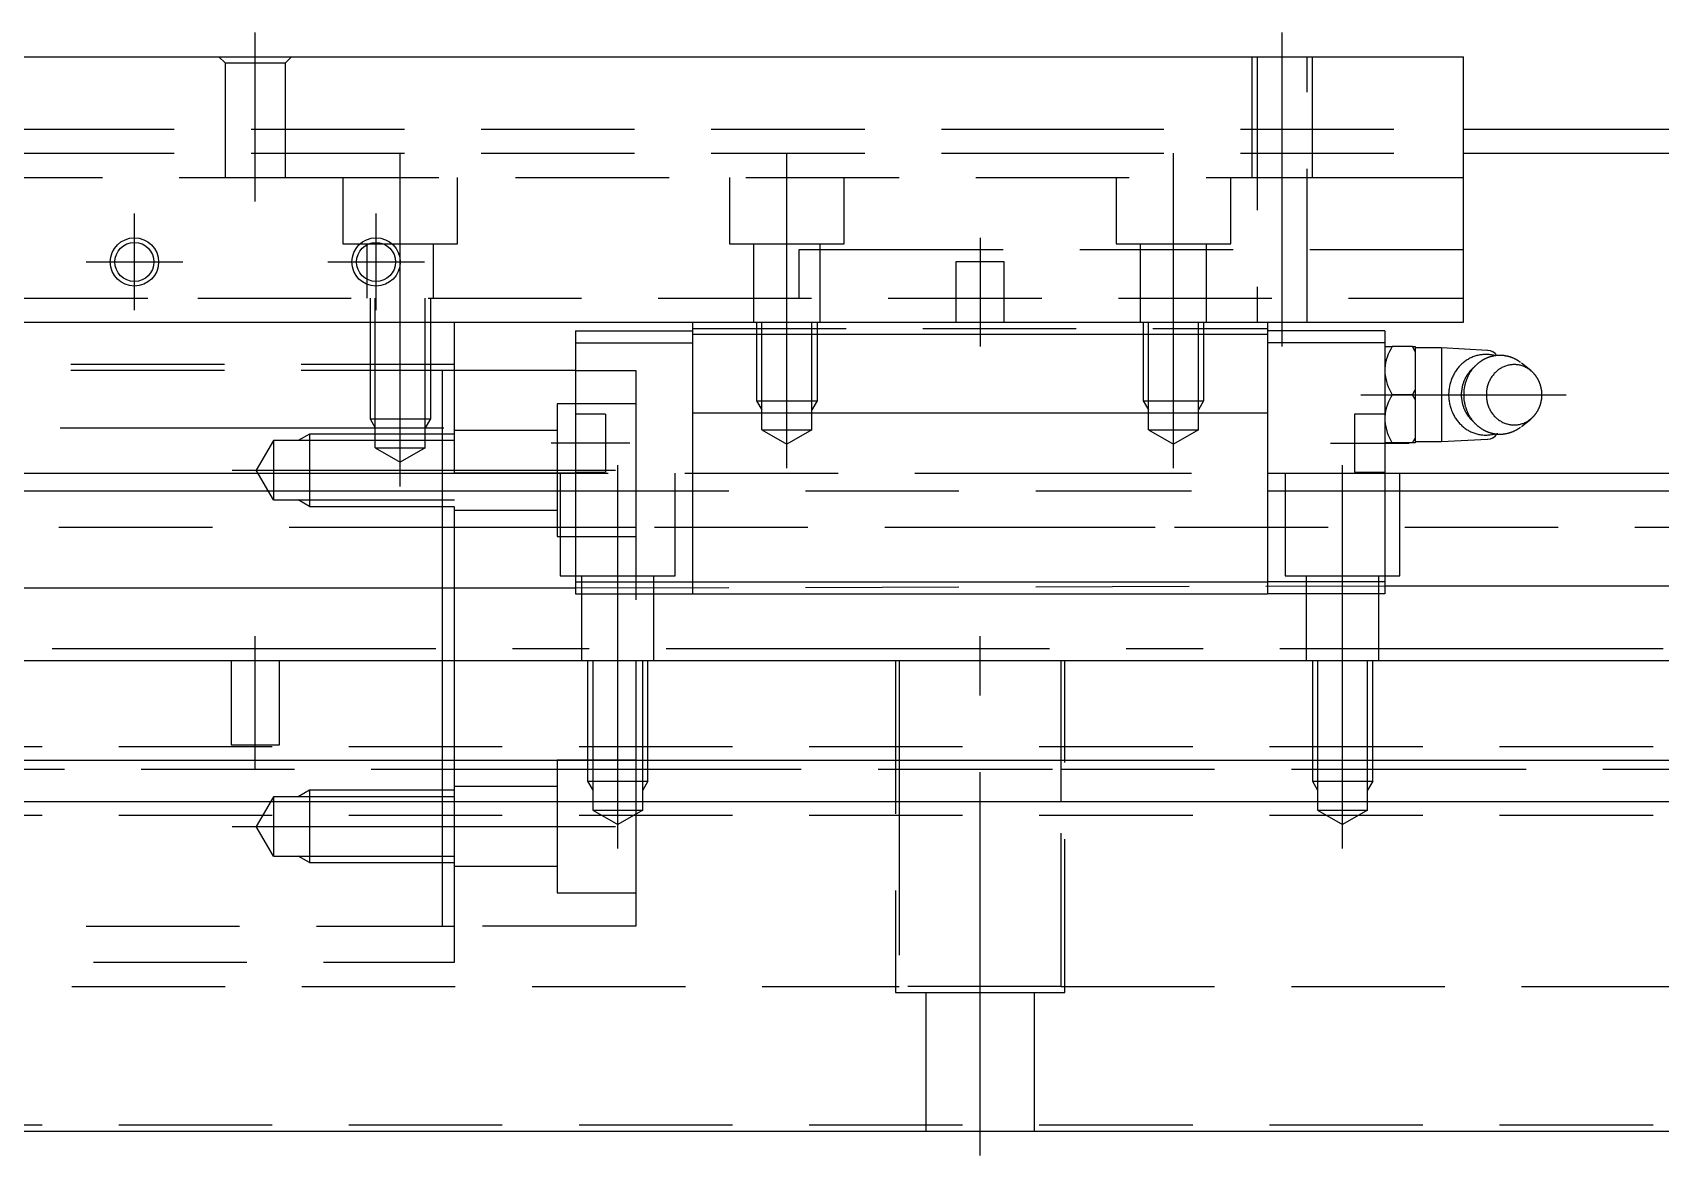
# Model space of a CAD drawing. Extents: x -94 to 687, y -24 to 362.
# Drawn here: x 211.6 to 346.3, y -2 to 91 of the extents above; entities that cross this region are included whole.
import ezdxf

# ---------------------------------------------------------------- set-up
doc = ezdxf.new("R2010")
doc.units = 0
doc.linetypes.add('CENTER', pattern=[50.8, 31.75, -6.35, 6.35, -6.35])
doc.linetypes.add('DASHED', pattern=[19.05, 12.7, -6.35])
doc.layers.get('0').update_dxf_attribs({"linetype": 'CONTINUOUS'})
doc.layers.add('CENTER', color=1, linetype='CENTER')

msp = doc.modelspace()

# ---------------------------------------------------------------- linework, layer by layer
at = {"color": 7, "linetype": 'CONTINUOUS'}
for p, q in [((130, 89), (330, 89)), ((330, 67), (330, 89)), ((330, 83), (474, 83)), ((330, 81), (466, 81)), ((130, 67), (330, 67)), ((246.5, 63), (246.5, 67)), ((256.5, 66.3), (266.2, 66.3)), ((256.5, 66.3), (256.5, 65.31)), ((266.2, 67), (266.2, 66.01)), ((313.8, 67), (313.8, 66.01)), ((323.5, 66.3), (313.8, 66.3)), ((323.5, 66.3), (323.5, 65.31)), ((256.5, 65.31), (256.5, 45.5)), ((256.5, 65.31), (266.2, 65.31)), ((266.2, 66.01), (313.8, 66.01)), ((266.2, 66.01), (266.2, 59.5)), ((313.8, 66.01), (313.8, 59.5)), ((323.5, 65.31), (313.8, 65.31)), ((323.5, 65.31), (323.5, 65)), ((323.5, 65), (323.5, 57.01)), ((323.5, 65), (324.11, 65)), ((325.79, 65), (324.11, 65)), ((326, 64.59), (325.79, 65)), ((325.79, 65), (326, 65)), ((326, 65), (326, 64.59)), ((328.2, 64.88), (326, 64.88)), ((328.2, 64.88), (328.2, 57.13)), ((332.01, 64.68), (328.2, 64.88)), ((326, 64.59), (326, 61.4)), ((331.02, 63.43), (330.7, 63.11)), ((335.57, 63.01), (334.82, 63.62)), ((247.2, 63), (246.5, 63)), ((246.5, 54.5), (246.5, 63)), ((256.5, 63), (247.2, 63)), ((325.79, 61), (324.11, 61)), ((325.79, 61), (326, 61.4)), ((326, 60.6), (325.79, 61)), ((326, 61.4), (326, 60.6)), ((266.2, 59.5), (313.8, 59.5)), ((266.2, 59.5), (266.2, 45.5)), ((313.8, 59.5), (313.8, 45.5)), ((326, 60.6), (326, 57.41)), ((330.7, 58.89), (331.02, 58.57)), ((334.82, 58.38), (335.57, 58.99)), ((323.5, 57.01), (323.5, 45.5)), ((324.11, 57.01), (323.5, 57.01)), ((325.79, 57.01), (324.11, 57.01)), ((325.79, 57.01), (326, 57.41)), ((326, 57.01), (325.79, 57.01)), ((326, 57.41), (326, 57.01)), ((326, 57.13), (328.2, 57.13)), ((328.2, 57.13), (332.01, 57.32)), ((203.5, 54.5), (256.5, 54.5)), ((323.5, 54.5), (460, 54.5)), ((203.5, 53.04), (256.5, 53.04)), ((323.5, 53.04), (460, 53.04)), ((203.5, 45), (256.5, 45)), ((256.5, 45.5), (266.2, 45.5)), ((256.5, 45.5), (256.5, 44.5)), ((256.5, 44.5), (266.2, 44.5)), ((266.2, 45.5), (313.8, 45.5)), ((266.2, 45.5), (266.2, 44.5)), ((266.2, 44.5), (313.8, 44.5)), ((323.5, 45.5), (313.8, 45.5)), ((313.8, 45.5), (313.8, 44.5)), ((323.5, 44.5), (313.8, 44.5)), ((323.5, 45.5), (323.5, 44.5)), ((323.5, 45.18), (460, 45.18)), ((0, 39), (460, 39)), ((460, 30.7), (0, 30.7)), ((460, 27.3), (0, 27.3)), ((0, 0), (460, 0))]:
    msp.add_line(p, q, dxfattribs=at)
at = {"color": 3, "linetype": 'DASHED'}
for p, q in [((227.5, 88.5), (227, 89)), ((232.5, 88.5), (233, 89)), ((312.5, 89), (312.5, 79)), ((312.5, 89), (312.5, 79)), ((312.93, 89), (312.93, 67)), ((317.07, 67), (317.07, 89)), ((317.5, 79), (317.5, 89)), ((317.5, 79), (317.5, 89)), ((227.5, 88.5), (227.5, 79)), ((227.5, 88.5), (232.5, 88.5)), ((232.5, 79), (232.5, 88.5)), ((172.5, 83), (287.5, 83)), ((172.5, 83), (287.5, 83)), ((287.5, 83), (292.5, 83)), ((287.5, 83), (292.5, 83)), ((292.5, 83), (330, 83)), ((292.5, 83), (330, 83)), ((172.5, 81), (287.5, 81)), ((172.5, 81), (287.5, 81)), ((287.5, 81), (292.5, 81)), ((287.5, 81), (292.5, 81)), ((292.5, 81), (330, 81)), ((292.5, 81), (305, 81)), ((147.5, 79), (227.5, 79)), ((227.5, 79), (232.5, 79)), ((227.5, 79), (232.5, 79)), ((232.5, 79), (312.5, 79)), ((237.25, 79), (237.25, 73.5)), ((246.75, 73.5), (246.75, 79)), ((269.25, 79), (269.25, 73.5)), ((278.75, 73.5), (278.75, 79)), ((301.25, 79), (301.25, 73.5)), ((310.75, 73.5), (310.75, 79)), ((312.5, 79), (317.5, 79)), ((317.5, 79), (330, 79)), ((237.25, 73.5), (246.75, 73.5)), ((239.25, 73.5), (239.25, 69)), ((244.75, 69), (244.75, 73.5)), ((269.25, 73.5), (278.75, 73.5)), ((271.25, 73.5), (271.25, 67)), ((285, 73), (275, 73)), ((275, 73), (275, 69)), ((276.75, 67), (276.75, 73.5)), ((330, 73), (285, 73)), ((301.25, 73.5), (310.75, 73.5)), ((303.25, 73.5), (303.25, 67)), ((308.75, 67), (308.75, 73.5)), ((288, 72), (288, 67)), ((290, 72), (288, 72)), ((292, 72), (290, 72)), ((292, 67), (292, 72)), ((130, 69), (330, 69)), ((216.9, 69), (219, 69)), ((216.9, 69), (219, 69)), ((216.9, 69), (221.1, 69)), ((216.9, 69), (221.1, 69)), ((239.5, 69), (239.5, 59)), ((239.93, 56.6), (239.93, 69)), ((244.07, 56.6), (244.07, 69)), ((244.5, 69), (244.5, 59)), ((266.2, 66.5), (313.8, 66.5)), ((271.5, 67), (271.5, 60.5)), ((271.93, 58.1), (271.93, 67)), ((276.07, 58.1), (276.07, 67)), ((276.5, 67), (276.5, 60.5)), ((303.5, 67), (303.5, 60.5)), ((303.93, 58.1), (303.93, 67)), ((308.07, 58.1), (308.07, 67)), ((308.5, 67), (308.5, 60.5)), ((246.5, 63.5), (178.5, 63.5)), ((246.5, 63), (196.96, 63)), ((245.5, 54.5), (245.5, 63)), ((256.5, 63), (261.5, 63)), ((261.5, 63), (261.5, 59.5)), ((261.5, 60.25), (255, 60.25)), ((255, 60.25), (255, 49.25)), ((259, 59.4), (256.5, 59.4)), ((259, 59.4), (259, 54.6)), ((261.5, 59.5), (261.5, 56.73)), ((271.5, 60.5), (271.93, 59.75)), ((271.5, 60.5), (276.5, 60.5)), ((276.5, 60.5), (276.07, 59.75)), ((303.5, 60.5), (303.93, 59.75)), ((303.5, 60.5), (308.5, 60.5)), ((308.5, 60.5), (308.07, 59.75)), ((323.5, 59.4), (321, 59.4)), ((321, 59.4), (321, 54.6)), ((239.5, 59), (244.5, 59)), ((239.5, 59), (239.93, 58.25)), ((244.5, 59), (244.07, 58.25)), ((255, 58.05), (246.5, 58.05)), ((271.93, 58.1), (276.07, 58.1)), ((271.93, 58.1), (274, 56.91)), ((276.07, 58.1), (274, 56.91)), ((303.93, 58.1), (306, 56.91)), ((303.93, 58.1), (308.07, 58.1)), ((308.07, 58.1), (306, 56.91)), ((231.5, 57.21), (230.08, 54.75)), ((231.5, 57.21), (231.5, 52.29)), ((234.5, 57.21), (231.5, 57.21)), ((234.5, 57.75), (233.56, 57.21)), ((234.5, 57.75), (234.5, 51.75)), ((246.5, 57.75), (234.5, 57.75)), ((246.5, 57.21), (234.5, 57.21)), ((239.93, 56.6), (244.07, 56.6)), ((239.93, 56.6), (242, 55.41)), ((244.07, 56.6), (242, 55.41)), ((261.5, 56.73), (261.5, 39)), ((231.5, 52.29), (230.08, 54.75)), ((245.5, 51.75), (245.5, 54.5)), ((245.5, 51.75), (245.5, 54.5)), ((246.5, 54.5), (294.8, 54.5)), ((246.5, 39), (246.5, 54.5)), ((256.5, 54.5), (246.5, 54.5)), ((246.5, 39), (246.5, 54.5)), ((255.25, 54.5), (255.25, 46)), ((256.5, 54.6), (259, 54.6)), ((264.75, 46), (264.75, 54.5)), ((294.8, 54.5), (323.5, 54.5)), ((315.25, 54.5), (315.25, 46)), ((321, 54.6), (323.5, 54.6)), ((324.75, 46), (324.75, 54.5)), ((256.5, 53.04), (294.8, 53.04)), ((256.5, 53.04), (256.5, 53.04)), ((294.8, 53.04), (323.5, 53.04)), ((231.5, 52.29), (234.5, 52.29)), ((234.5, 51.75), (233.56, 52.29)), ((234.5, 52.29), (246.5, 52.29)), ((234.5, 51.75), (246.5, 51.75)), ((234.5, 51.75), (246.5, 51.75)), ((245.5, 39), (245.5, 51.75)), ((245.5, 39), (245.5, 51.75)), ((246.5, 51.45), (255, 51.45)), ((246.5, 51.45), (255, 51.45)), ((245.5, 50), (201.5, 50)), ((246.5, 50), (245.5, 50)), ((247.2, 50), (246.5, 50)), ((256.5, 50), (247.2, 50)), ((261.5, 50), (256.5, 50)), ((294.8, 50), (261.5, 50)), ((304.5, 50), (294.8, 50)), ((395, 50), (304.5, 50)), ((255, 49.25), (261.5, 49.25)), ((255.25, 46), (260, 46)), ((257, 46), (257, 39)), ((260, 46), (263, 46)), ((260, 46), (264.75, 46)), ((263, 39), (263, 46)), ((315.25, 46), (320, 46)), ((317, 46), (317, 39)), ((320, 46), (324.75, 46)), ((323, 39), (323, 46)), ((256.5, 45), (323.5, 45.18)), ((228, 39), (228, 32)), ((232, 32), (232, 39)), ((245.5, 30.7), (245.5, 39)), ((246.5, 30.7), (246.5, 39)), ((257.5, 39), (257.5, 32.7)), ((257.93, 39), (257.93, 29)), ((261.5, 39), (261.5, 30.7)), ((262.07, 29), (262.07, 39)), ((262.5, 29.3), (262.5, 39)), ((283, 39), (283, 11.5)), ((283.29, 39), (283.29, 30.7)), ((296.71, 30.7), (296.71, 39)), ((297, 11.5), (297, 39)), ((317.5, 39), (317.5, 32.7)), ((317.93, 39), (317.93, 29)), ((322.07, 29), (322.07, 39)), ((322.5, 29.3), (322.5, 39)), ((257.5, 32.7), (257.5, 29)), ((317.5, 32.7), (317.5, 29)), ((460, 31.85), (0, 31.85)), ((228, 32), (232, 32)), ((201.5, 30), (245.5, 30)), ((245.5, 28.25), (245.5, 30.7)), ((245.5, 30), (246.5, 30)), ((246.5, 27.3), (246.5, 30.7)), ((246.5, 30), (256.5, 30)), ((261.5, 30.75), (255, 30.75)), ((261.5, 30.75), (255, 30.75)), ((255, 30.75), (255, 19.75)), ((256.5, 30), (257.5, 30)), ((257.5, 30), (261.5, 30)), ((261.5, 30.7), (261.5, 29)), ((261.5, 30), (262.5, 30)), ((262.5, 30), (283.29, 30)), ((283.29, 30.7), (283.29, 27.3)), ((283.29, 30), (296.71, 30)), ((296.71, 27.3), (296.71, 30.7)), ((296.71, 30), (317.5, 30)), ((317.5, 30), (322.5, 30)), ((322.5, 30), (377.5, 30)), ((255, 28.55), (246.5, 28.55)), ((257.5, 29), (262.5, 29)), ((257.5, 29), (257.93, 28.25)), ((257.93, 29), (257.93, 26.6)), ((261.5, 29), (261.5, 27.3)), ((262.07, 26.6), (262.07, 29)), ((262.5, 29), (262.07, 28.25)), ((262.5, 29), (262.5, 29.3)), ((317.5, 29), (317.93, 28.25)), ((317.5, 29), (322.5, 29)), ((317.93, 29), (317.93, 26.6)), ((322.5, 29), (322.07, 28.25)), ((322.07, 26.6), (322.07, 29)), ((322.5, 29), (322.5, 29.3)), ((231.5, 27.71), (230.08, 25.25)), ((231.5, 27.71), (231.5, 22.79)), ((234.5, 27.71), (231.5, 27.71)), ((234.5, 28.25), (233.56, 27.71)), ((234.5, 28.25), (234.5, 22.25)), ((246.5, 28.25), (234.5, 28.25)), ((246.5, 27.71), (234.5, 27.71)), ((245.5, 27.3), (245.5, 28.25)), ((245.5, 22.25), (245.5, 27.3)), ((246.5, 19), (246.5, 27.3)), ((261.5, 27.3), (261.5, 23.27)), ((283.29, 27.3), (283.29, 12)), ((296.71, 12), (296.71, 27.3)), ((460, 26.15), (0, 26.15)), ((257.93, 26.6), (260, 25.41)), ((257.93, 26.6), (262.07, 26.6)), ((262.07, 26.6), (260, 25.41)), ((317.93, 26.6), (320, 25.41)), ((317.93, 26.6), (322.07, 26.6)), ((322.07, 26.6), (320, 25.41)), ((231.5, 22.79), (230.08, 25.25)), ((261.5, 23.27), (261.5, 17)), ((231.5, 22.79), (234.5, 22.79)), ((234.5, 22.25), (233.56, 22.79)), ((234.5, 22.79), (246.5, 22.79)), ((234.5, 22.25), (246.5, 22.25)), ((234.5, 22.25), (246.5, 22.25)), ((245.5, 17), (245.5, 22.25)), ((246.5, 21.95), (255, 21.95)), ((246.5, 14), (246.5, 19)), ((255, 19.75), (261.5, 19.75)), ((196.96, 17), (246.5, 17)), ((261.5, 17), (246.5, 17)), ((178.5, 14), (246.5, 14)), ((176.71, 12), (283.29, 12)), ((283, 11.5), (290, 11.5)), ((296.71, 12), (283.29, 12)), ((285.5, 11.5), (285.5, 0)), ((290, 11.5), (297, 11.5)), ((294.5, 0), (294.5, 11.5)), ((296.71, 12), (403.29, 12)), ((460, 0.5), (3.5, 0.5))]:
    msp.add_line(p, q, dxfattribs=at)
at = {"color": 7, "linetype": 'CONTINUOUS'}
for points in [[(332.57, 64.25, 0), (332.49, 64.27, 0), (332.4, 64.29, 0), (332.32, 64.3, 0), (332.23, 64.31, 0), (332.14, 64.33, 0), (332.06, 64.33, 0), (331.97, 64.34, 0), (331.88, 64.34, 0), (331.8, 64.34, 0), (331.71, 64.34, 0), (331.62, 64.33, 0), (331.54, 64.32, 0), (331.45, 64.31, 0), (331.37, 64.3, 0), (331.28, 64.28, 0), (331.2, 64.26, 0), (331.11, 64.24, 0), (331.03, 64.22, 0), (330.94, 64.19, 0), (330.86, 64.16, 0), (330.78, 64.13, 0), (330.7, 64.1, 0), (330.62, 64.06, 0), (330.54, 64.02, 0), (330.46, 63.98, 0), (330.39, 63.93, 0), (330.31, 63.89, 0), (330.24, 63.84, 0), (330.16, 63.79, 0), (330.09, 63.74, 0), (330.02, 63.68, 0), (329.95, 63.62, 0), (329.88, 63.56, 0), (329.82, 63.5, 0), (329.75, 63.44, 0), (329.69, 63.37, 0), (329.63, 63.31, 0), (329.57, 63.24, 0), (329.51, 63.17, 0), (329.46, 63.09, 0), (329.4, 63.02, 0), (329.35, 62.94, 0), (329.3, 62.87, 0), (329.26, 62.79, 0), (329.21, 62.71, 0), (329.17, 62.63, 0), (329.13, 62.54, 0), (329.09, 62.46, 0), (329.05, 62.37, 0), (329.02, 62.29, 0), (328.99, 62.2, 0), (328.95, 62.11, 0), (328.93, 62.02, 0), (328.9, 61.93, 0), (328.88, 61.84, 0), (328.86, 61.75, 0), (328.84, 61.66, 0), (328.82, 61.56, 0), (328.81, 61.47, 0), (328.8, 61.38, 0), (328.79, 61.28, 0), (328.79, 61.19, 0), (328.78, 61.09, 0), (328.78, 61, 0), (328.78, 60.91, 0), (328.79, 60.81, 0), (328.79, 60.72, 0), (328.8, 60.62, 0), (328.81, 60.53, 0), (328.82, 60.44, 0), (328.84, 60.34, 0), (328.86, 60.25, 0), (328.88, 60.16, 0), (328.9, 60.07, 0), (328.93, 59.98, 0), (328.95, 59.89, 0), (328.99, 59.8, 0), (329.02, 59.71, 0), (329.05, 59.63, 0), (329.09, 59.54, 0), (329.13, 59.46, 0), (329.17, 59.37, 0), (329.21, 59.29, 0), (329.26, 59.21, 0), (329.3, 59.13, 0), (329.35, 59.06, 0), (329.4, 58.98, 0), (329.46, 58.91, 0), (329.51, 58.83, 0), (329.57, 58.76, 0), (329.63, 58.69, 0), (329.69, 58.63, 0), (329.75, 58.56, 0), (329.82, 58.5, 0), (329.88, 58.44, 0), (329.95, 58.38, 0), (330.02, 58.32, 0), (330.09, 58.26, 0), (330.16, 58.21, 0), (330.24, 58.16, 0), (330.31, 58.11, 0), (330.39, 58.07, 0), (330.46, 58.02, 0), (330.54, 57.98, 0), (330.62, 57.94, 0), (330.7, 57.9, 0), (330.78, 57.87, 0), (330.86, 57.84, 0), (330.94, 57.81, 0), (331.03, 57.78, 0), (331.11, 57.76, 0), (331.2, 57.74, 0), (331.28, 57.72, 0), (331.37, 57.7, 0), (331.45, 57.69, 0), (331.54, 57.68, 0), (331.62, 57.67, 0), (331.71, 57.66, 0), (331.8, 57.66, 0), (331.88, 57.66, 0), (331.97, 57.66, 0), (332.06, 57.67, 0), (332.14, 57.67, 0), (332.23, 57.69, 0), (332.32, 57.7, 0), (332.4, 57.71, 0), (332.49, 57.73, 0), (332.57, 57.75, 0)], [(331.12, 63.51, 0), (331.08, 63.49, 0), (331.05, 63.46, 0), (331.02, 63.43, 0), (330.99, 63.4, 0), (330.96, 63.37, 0), (330.93, 63.33, 0), (330.9, 63.3, 0), (330.87, 63.27, 0), (330.85, 63.24, 0), (330.82, 63.21, 0), (330.79, 63.17, 0), (330.76, 63.14, 0), (330.74, 63.11, 0), (330.71, 63.07, 0), (330.68, 63.04, 0), (330.66, 63, 0), (330.63, 62.96, 0), (330.61, 62.93, 0), (330.58, 62.89, 0), (330.56, 62.86, 0), (330.54, 62.82, 0), (330.51, 62.78, 0), (330.49, 62.74, 0), (330.47, 62.71, 0), (330.45, 62.67, 0), (330.43, 62.63, 0), (330.41, 62.59, 0), (330.39, 62.55, 0), (330.37, 62.51, 0), (330.35, 62.47, 0), (330.33, 62.43, 0), (330.31, 62.39, 0), (330.3, 62.35, 0), (330.28, 62.31, 0), (330.26, 62.27, 0), (330.25, 62.23, 0), (330.23, 62.18, 0), (330.22, 62.14, 0), (330.2, 62.1, 0), (330.19, 62.06, 0), (330.18, 62.01, 0), (330.16, 61.97, 0), (330.15, 61.93, 0), (330.14, 61.89, 0), (330.13, 61.84, 0), (330.12, 61.8, 0), (330.11, 61.76, 0), (330.1, 61.71, 0), (330.09, 61.67, 0), (330.08, 61.62, 0), (330.07, 61.58, 0), (330.07, 61.54, 0), (330.06, 61.49, 0), (330.05, 61.45, 0), (330.05, 61.4, 0), (330.04, 61.36, 0), (330.04, 61.31, 0), (330.04, 61.27, 0), (330.03, 61.22, 0), (330.03, 61.18, 0), (330.03, 61.13, 0), (330.03, 61.09, 0), (330.03, 61.04, 0), (330.03, 61, 0), (330.03, 60.96, 0), (330.03, 60.91, 0), (330.03, 60.87, 0), (330.03, 60.82, 0), (330.03, 60.78, 0), (330.04, 60.73, 0), (330.04, 60.69, 0), (330.04, 60.64, 0), (330.05, 60.6, 0), (330.05, 60.55, 0), (330.06, 60.51, 0), (330.07, 60.46, 0), (330.07, 60.42, 0), (330.08, 60.38, 0), (330.09, 60.33, 0), (330.1, 60.29, 0), (330.11, 60.24, 0), (330.12, 60.2, 0), (330.13, 60.16, 0), (330.14, 60.11, 0), (330.15, 60.07, 0), (330.16, 60.03, 0), (330.18, 59.99, 0), (330.19, 59.94, 0), (330.2, 59.9, 0), (330.22, 59.86, 0), (330.23, 59.82, 0), (330.25, 59.77, 0), (330.26, 59.73, 0), (330.28, 59.69, 0), (330.3, 59.65, 0), (330.31, 59.61, 0), (330.33, 59.57, 0), (330.35, 59.53, 0), (330.37, 59.49, 0), (330.39, 59.45, 0), (330.41, 59.41, 0), (330.43, 59.37, 0), (330.45, 59.33, 0), (330.47, 59.29, 0), (330.49, 59.26, 0), (330.51, 59.22, 0), (330.54, 59.18, 0), (330.56, 59.14, 0), (330.58, 59.11, 0), (330.61, 59.07, 0), (330.63, 59.04, 0), (330.66, 59, 0), (330.68, 58.96, 0), (330.71, 58.93, 0), (330.74, 58.89, 0), (330.76, 58.86, 0), (330.79, 58.83, 0), (330.82, 58.79, 0), (330.85, 58.76, 0), (330.87, 58.73, 0), (330.9, 58.7, 0), (330.93, 58.67, 0), (330.96, 58.63, 0), (330.99, 58.6, 0), (331.02, 58.57, 0), (331.05, 58.54, 0), (331.08, 58.51, 0), (331.12, 58.49, 0)], [(334.72, 63.69, 0), (334.7, 63.71, 0), (334.67, 63.73, 0), (334.65, 63.74, 0), (334.62, 63.76, 0), (334.6, 63.78, 0), (334.57, 63.8, 0), (334.54, 63.81, 0), (334.52, 63.83, 0), (334.49, 63.85, 0), (334.46, 63.86, 0), (334.44, 63.88, 0), (334.41, 63.89, 0), (334.38, 63.91, 0), (334.36, 63.92, 0), (334.33, 63.94, 0), (334.3, 63.95, 0), (334.27, 63.96, 0), (334.25, 63.98, 0), (334.22, 63.99, 0), (334.19, 64, 0), (334.16, 64.02, 0), (334.14, 64.03, 0), (334.11, 64.04, 0), (334.08, 64.05, 0), (334.05, 64.06, 0), (334.02, 64.08, 0), (333.99, 64.09, 0), (333.96, 64.1, 0), (333.94, 64.11, 0), (333.91, 64.12, 0), (333.88, 64.13, 0), (333.85, 64.14, 0), (333.82, 64.14, 0), (333.79, 64.15, 0), (333.76, 64.16, 0), (333.73, 64.17, 0), (333.7, 64.18, 0), (333.67, 64.18, 0), (333.64, 64.19, 0), (333.61, 64.2, 0), (333.58, 64.2, 0), (333.56, 64.21, 0), (333.52, 64.21, 0), (333.5, 64.22, 0), (333.46, 64.22, 0), (333.44, 64.23, 0), (333.4, 64.23, 0), (333.38, 64.24, 0), (333.35, 64.24, 0), (333.31, 64.24, 0), (333.29, 64.25, 0), (333.25, 64.25, 0), (333.23, 64.25, 0), (333.19, 64.25, 0), (333.16, 64.26, 0), (333.13, 64.26, 0), (333.1, 64.26, 0), (333.07, 64.26, 0), (333.04, 64.26, 0), (333.01, 64.26, 0), (332.98, 64.26, 0), (332.95, 64.26, 0), (332.92, 64.26, 0), (332.89, 64.26, 0), (332.86, 64.26, 0), (332.83, 64.25, 0), (332.8, 64.25, 0), (332.77, 64.25, 0), (332.74, 64.25, 0), (332.71, 64.24, 0), (332.68, 64.24, 0), (332.65, 64.23, 0), (332.62, 64.23, 0), (332.59, 64.23, 0), (332.56, 64.22, 0), (332.53, 64.22, 0), (332.5, 64.21, 0), (332.47, 64.2, 0), (332.44, 64.2, 0), (332.41, 64.19, 0), (332.38, 64.18, 0), (332.35, 64.18, 0), (332.32, 64.17, 0), (332.3, 64.16, 0), (332.26, 64.15, 0), (332.24, 64.14, 0), (332.21, 64.14, 0), (332.18, 64.13, 0), (332.15, 64.12, 0), (332.12, 64.11, 0), (332.09, 64.1, 0), (332.06, 64.09, 0), (332.03, 64.08, 0), (332.01, 64.07, 0), (331.98, 64.05, 0), (331.95, 64.04, 0), (331.92, 64.03, 0), (331.89, 64.02, 0), (331.87, 64.01, 0), (331.84, 63.99, 0), (331.81, 63.98, 0), (331.78, 63.97, 0), (331.75, 63.95, 0), (331.73, 63.94, 0), (331.7, 63.92, 0), (331.67, 63.91, 0), (331.65, 63.89, 0), (331.62, 63.88, 0), (331.59, 63.86, 0), (331.57, 63.85, 0), (331.54, 63.83, 0), (331.51, 63.81, 0), (331.49, 63.8, 0), (331.46, 63.78, 0), (331.44, 63.76, 0), (331.41, 63.75, 0), (331.38, 63.73, 0), (331.36, 63.71, 0), (331.33, 63.69, 0), (331.31, 63.67, 0), (331.29, 63.65, 0), (331.26, 63.64, 0), (331.24, 63.62, 0), (331.21, 63.6, 0), (331.19, 63.58, 0), (331.16, 63.56, 0), (331.14, 63.54, 0), (331.12, 63.51, 0)], [(335.5, 63.06, 0), (335.43, 63.11, 0), (335.37, 63.15, 0), (335.3, 63.2, 0), (335.23, 63.23, 0), (335.16, 63.27, 0), (335.09, 63.31, 0), (335.02, 63.34, 0), (334.94, 63.37, 0), (334.87, 63.39, 0), (334.79, 63.42, 0), (334.72, 63.44, 0), (334.64, 63.45, 0), (334.56, 63.47, 0), (334.49, 63.48, 0), (334.41, 63.49, 0), (334.33, 63.5, 0), (334.25, 63.5, 0), (334.18, 63.5, 0), (334.1, 63.5, 0), (334.02, 63.49, 0), (333.94, 63.48, 0), (333.86, 63.47, 0), (333.79, 63.46, 0), (333.71, 63.44, 0), (333.63, 63.42, 0), (333.56, 63.4, 0), (333.48, 63.38, 0), (333.41, 63.35, 0), (333.34, 63.32, 0), (333.27, 63.29, 0), (333.19, 63.25, 0), (333.12, 63.21, 0), (333.06, 63.17, 0), (332.99, 63.13, 0), (332.92, 63.08, 0), (332.86, 63.03, 0), (332.8, 62.98, 0), (332.74, 62.93, 0), (332.68, 62.88, 0), (332.62, 62.82, 0), (332.56, 62.76, 0), (332.51, 62.7, 0), (332.46, 62.63, 0), (332.41, 62.57, 0), (332.36, 62.5, 0), (332.31, 62.43, 0), (332.27, 62.36, 0), (332.23, 62.29, 0), (332.19, 62.22, 0), (332.15, 62.14, 0), (332.12, 62.07, 0), (332.09, 61.99, 0), (332.06, 61.91, 0), (332.03, 61.83, 0), (332, 61.75, 0), (331.98, 61.67, 0), (331.96, 61.59, 0), (331.94, 61.51, 0), (331.93, 61.42, 0), (331.92, 61.34, 0), (331.91, 61.25, 0), (331.9, 61.17, 0), (331.9, 61.08, 0), (331.9, 61, 0), (331.9, 60.92, 0), (331.9, 60.83, 0), (331.91, 60.75, 0), (331.92, 60.66, 0), (331.93, 60.58, 0), (331.94, 60.49, 0), (331.96, 60.41, 0), (331.98, 60.33, 0), (332, 60.25, 0), (332.03, 60.17, 0), (332.06, 60.09, 0), (332.09, 60.01, 0), (332.12, 59.93, 0), (332.15, 59.86, 0), (332.19, 59.78, 0), (332.23, 59.71, 0), (332.27, 59.64, 0), (332.31, 59.57, 0), (332.36, 59.5, 0), (332.41, 59.43, 0), (332.46, 59.37, 0), (332.51, 59.3, 0), (332.56, 59.24, 0), (332.62, 59.18, 0), (332.68, 59.12, 0), (332.74, 59.07, 0), (332.8, 59.02, 0), (332.86, 58.97, 0), (332.92, 58.92, 0), (332.99, 58.87, 0), (333.06, 58.83, 0), (333.12, 58.79, 0), (333.19, 58.75, 0), (333.27, 58.71, 0), (333.34, 58.68, 0), (333.41, 58.65, 0), (333.48, 58.62, 0), (333.56, 58.6, 0), (333.63, 58.58, 0), (333.71, 58.56, 0), (333.79, 58.54, 0), (333.86, 58.53, 0), (333.94, 58.52, 0), (334.02, 58.51, 0), (334.1, 58.5, 0), (334.18, 58.5, 0), (334.25, 58.5, 0), (334.33, 58.5, 0), (334.41, 58.51, 0), (334.49, 58.52, 0), (334.56, 58.53, 0), (334.64, 58.55, 0), (334.72, 58.56, 0), (334.79, 58.58, 0), (334.87, 58.61, 0), (334.94, 58.63, 0), (335.02, 58.66, 0), (335.09, 58.69, 0), (335.16, 58.73, 0), (335.23, 58.77, 0), (335.3, 58.8, 0), (335.37, 58.85, 0), (335.43, 58.89, 0), (335.5, 58.94, 0)], [(330.78, 63.19, 0), (330.75, 63.16, 0), (330.73, 63.14, 0), (330.7, 63.11, 0), (330.67, 63.08, 0), (330.64, 63.06, 0), (330.62, 63.03, 0), (330.59, 63, 0), (330.57, 62.98, 0), (330.54, 62.95, 0), (330.52, 62.92, 0), (330.5, 62.89, 0), (330.47, 62.86, 0), (330.45, 62.83, 0), (330.43, 62.8, 0), (330.4, 62.77, 0), (330.38, 62.74, 0), (330.36, 62.71, 0), (330.34, 62.68, 0), (330.32, 62.65, 0), (330.3, 62.61, 0), (330.27, 62.58, 0), (330.25, 62.55, 0), (330.24, 62.52, 0), (330.22, 62.48, 0), (330.2, 62.45, 0), (330.18, 62.42, 0), (330.16, 62.38, 0), (330.14, 62.35, 0), (330.13, 62.31, 0), (330.11, 62.28, 0), (330.1, 62.24, 0), (330.08, 62.21, 0), (330.06, 62.17, 0), (330.05, 62.14, 0), (330.04, 62.1, 0), (330.02, 62.07, 0), (330.01, 62.03, 0), (330, 61.99, 0), (329.98, 61.96, 0), (329.97, 61.92, 0), (329.96, 61.88, 0), (329.95, 61.85, 0), (329.94, 61.81, 0), (329.93, 61.77, 0), (329.92, 61.73, 0), (329.91, 61.7, 0), (329.9, 61.66, 0), (329.89, 61.62, 0), (329.89, 61.58, 0), (329.88, 61.54, 0), (329.87, 61.5, 0), (329.87, 61.47, 0), (329.86, 61.43, 0), (329.86, 61.39, 0), (329.85, 61.35, 0), (329.85, 61.31, 0), (329.84, 61.27, 0), (329.84, 61.23, 0), (329.84, 61.2, 0), (329.83, 61.16, 0), (329.83, 61.12, 0), (329.83, 61.08, 0), (329.83, 61.04, 0), (329.83, 61, 0), (329.83, 60.96, 0), (329.83, 60.92, 0), (329.83, 60.88, 0), (329.83, 60.84, 0), (329.84, 60.8, 0), (329.84, 60.77, 0), (329.84, 60.73, 0), (329.85, 60.69, 0), (329.85, 60.65, 0), (329.86, 60.61, 0), (329.86, 60.57, 0), (329.87, 60.53, 0), (329.87, 60.5, 0), (329.88, 60.46, 0), (329.89, 60.42, 0), (329.89, 60.38, 0), (329.9, 60.34, 0), (329.91, 60.3, 0), (329.92, 60.27, 0), (329.93, 60.23, 0), (329.94, 60.19, 0), (329.95, 60.15, 0), (329.96, 60.12, 0), (329.97, 60.08, 0), (329.98, 60.04, 0), (330, 60.01, 0), (330.01, 59.97, 0), (330.02, 59.93, 0), (330.04, 59.9, 0), (330.05, 59.86, 0), (330.06, 59.83, 0), (330.08, 59.79, 0), (330.1, 59.76, 0), (330.11, 59.72, 0), (330.13, 59.69, 0), (330.14, 59.65, 0), (330.16, 59.62, 0), (330.18, 59.58, 0), (330.2, 59.55, 0), (330.22, 59.52, 0), (330.24, 59.48, 0), (330.25, 59.45, 0), (330.27, 59.42, 0), (330.3, 59.39, 0), (330.32, 59.35, 0), (330.34, 59.32, 0), (330.36, 59.29, 0), (330.38, 59.26, 0), (330.4, 59.23, 0), (330.43, 59.2, 0), (330.45, 59.17, 0), (330.47, 59.14, 0), (330.5, 59.11, 0), (330.52, 59.08, 0), (330.54, 59.05, 0), (330.57, 59.02, 0), (330.59, 59, 0), (330.62, 58.97, 0), (330.64, 58.94, 0), (330.67, 58.92, 0), (330.7, 58.89, 0), (330.73, 58.86, 0), (330.75, 58.84, 0), (330.78, 58.81, 0)], [(336.5, 61, 0), (336.5, 61.02, 0), (336.5, 61.04, 0), (336.5, 61.06, 0), (336.5, 61.08, 0), (336.5, 61.09, 0), (336.5, 61.11, 0), (336.5, 61.13, 0), (336.5, 61.15, 0), (336.5, 61.17, 0), (336.49, 61.19, 0), (336.49, 61.21, 0), (336.49, 61.23, 0), (336.49, 61.25, 0), (336.49, 61.26, 0), (336.49, 61.28, 0), (336.48, 61.3, 0), (336.48, 61.32, 0), (336.48, 61.34, 0), (336.48, 61.36, 0), (336.47, 61.38, 0), (336.47, 61.4, 0), (336.47, 61.41, 0), (336.46, 61.43, 0), (336.46, 61.45, 0), (336.46, 61.47, 0), (336.45, 61.49, 0), (336.45, 61.51, 0), (336.45, 61.53, 0), (336.44, 61.55, 0), (336.44, 61.56, 0), (336.44, 61.58, 0), (336.43, 61.6, 0), (336.43, 61.62, 0), (336.42, 61.64, 0), (336.42, 61.66, 0), (336.42, 61.67, 0), (336.41, 61.69, 0), (336.4, 61.71, 0), (336.4, 61.73, 0), (336.39, 61.75, 0), (336.39, 61.76, 0), (336.38, 61.78, 0), (336.38, 61.8, 0), (336.37, 61.82, 0), (336.37, 61.84, 0), (336.36, 61.85, 0), (336.36, 61.87, 0), (336.35, 61.89, 0), (336.34, 61.91, 0), (336.34, 61.93, 0), (336.33, 61.94, 0), (336.32, 61.96, 0), (336.32, 61.98, 0), (336.31, 62, 0), (336.3, 62.01, 0), (336.3, 62.03, 0), (336.29, 62.05, 0), (336.28, 62.06, 0), (336.27, 62.08, 0), (336.27, 62.1, 0), (336.26, 62.12, 0), (336.25, 62.13, 0), (336.24, 62.15, 0), (336.23, 62.17, 0), (336.23, 62.18, 0), (336.22, 62.2, 0), (336.21, 62.22, 0), (336.2, 62.23, 0), (336.19, 62.25, 0), (336.18, 62.27, 0), (336.18, 62.28, 0), (336.17, 62.3, 0), (336.16, 62.31, 0), (336.15, 62.33, 0), (336.14, 62.35, 0), (336.13, 62.36, 0), (336.12, 62.38, 0), (336.11, 62.39, 0), (336.1, 62.41, 0), (336.09, 62.42, 0), (336.08, 62.44, 0), (336.07, 62.46, 0), (336.06, 62.47, 0), (336.05, 62.49, 0), (336.04, 62.5, 0), (336.03, 62.52, 0), (336.02, 62.53, 0), (336.01, 62.55, 0), (336, 62.56, 0), (335.99, 62.58, 0), (335.97, 62.59, 0), (335.96, 62.61, 0), (335.95, 62.62, 0), (335.94, 62.63, 0), (335.93, 62.65, 0), (335.92, 62.66, 0), (335.9, 62.68, 0), (335.89, 62.69, 0), (335.88, 62.71, 0), (335.87, 62.72, 0), (335.86, 62.73, 0), (335.85, 62.75, 0), (335.83, 62.76, 0), (335.82, 62.77, 0), (335.81, 62.79, 0), (335.8, 62.8, 0), (335.78, 62.81, 0), (335.77, 62.83, 0), (335.76, 62.84, 0), (335.75, 62.85, 0), (335.73, 62.86, 0), (335.72, 62.88, 0), (335.71, 62.89, 0), (335.69, 62.9, 0), (335.68, 62.91, 0), (335.67, 62.93, 0), (335.65, 62.94, 0), (335.64, 62.95, 0), (335.62, 62.96, 0), (335.61, 62.97, 0), (335.6, 62.98, 0), (335.58, 63, 0), (335.57, 63.01, 0), (335.56, 63.02, 0), (335.54, 63.03, 0), (335.53, 63.04, 0), (335.51, 63.05, 0), (335.5, 63.06, 0)], [(335.5, 58.94, 0), (335.51, 58.95, 0), (335.53, 58.96, 0), (335.54, 58.97, 0), (335.56, 58.98, 0), (335.57, 58.99, 0), (335.58, 59, 0), (335.6, 59.02, 0), (335.61, 59.03, 0), (335.62, 59.04, 0), (335.64, 59.05, 0), (335.65, 59.06, 0), (335.67, 59.07, 0), (335.68, 59.09, 0), (335.69, 59.1, 0), (335.71, 59.11, 0), (335.72, 59.12, 0), (335.73, 59.14, 0), (335.75, 59.15, 0), (335.76, 59.16, 0), (335.77, 59.17, 0), (335.78, 59.19, 0), (335.8, 59.2, 0), (335.81, 59.21, 0), (335.82, 59.23, 0), (335.83, 59.24, 0), (335.85, 59.25, 0), (335.86, 59.27, 0), (335.87, 59.28, 0), (335.88, 59.29, 0), (335.89, 59.31, 0), (335.9, 59.32, 0), (335.92, 59.34, 0), (335.93, 59.35, 0), (335.94, 59.37, 0), (335.95, 59.38, 0), (335.96, 59.39, 0), (335.97, 59.41, 0), (335.99, 59.42, 0), (336, 59.44, 0), (336.01, 59.45, 0), (336.02, 59.47, 0), (336.03, 59.48, 0), (336.04, 59.5, 0), (336.05, 59.51, 0), (336.06, 59.53, 0), (336.07, 59.54, 0), (336.08, 59.56, 0), (336.09, 59.58, 0), (336.1, 59.59, 0), (336.11, 59.61, 0), (336.12, 59.62, 0), (336.13, 59.64, 0), (336.14, 59.65, 0), (336.15, 59.67, 0), (336.16, 59.69, 0), (336.17, 59.7, 0), (336.18, 59.72, 0), (336.18, 59.73, 0), (336.19, 59.75, 0), (336.2, 59.77, 0), (336.21, 59.78, 0), (336.22, 59.8, 0), (336.23, 59.82, 0), (336.23, 59.83, 0), (336.24, 59.85, 0), (336.25, 59.87, 0), (336.26, 59.88, 0), (336.27, 59.9, 0), (336.27, 59.92, 0), (336.28, 59.94, 0), (336.29, 59.95, 0), (336.3, 59.97, 0), (336.3, 59.99, 0), (336.31, 60, 0), (336.32, 60.02, 0), (336.32, 60.04, 0), (336.33, 60.06, 0), (336.34, 60.07, 0), (336.34, 60.09, 0), (336.35, 60.11, 0), (336.36, 60.13, 0), (336.36, 60.15, 0), (336.37, 60.16, 0), (336.37, 60.18, 0), (336.38, 60.2, 0), (336.38, 60.22, 0), (336.39, 60.24, 0), (336.39, 60.25, 0), (336.4, 60.27, 0), (336.4, 60.29, 0), (336.41, 60.31, 0), (336.42, 60.33, 0), (336.42, 60.34, 0), (336.42, 60.36, 0), (336.43, 60.38, 0), (336.43, 60.4, 0), (336.44, 60.42, 0), (336.44, 60.44, 0), (336.44, 60.45, 0), (336.45, 60.47, 0), (336.45, 60.49, 0), (336.45, 60.51, 0), (336.46, 60.53, 0), (336.46, 60.55, 0), (336.46, 60.57, 0), (336.47, 60.59, 0), (336.47, 60.6, 0), (336.47, 60.62, 0), (336.48, 60.64, 0), (336.48, 60.66, 0), (336.48, 60.68, 0), (336.48, 60.7, 0), (336.49, 60.72, 0), (336.49, 60.74, 0), (336.49, 60.75, 0), (336.49, 60.77, 0), (336.49, 60.79, 0), (336.49, 60.81, 0), (336.5, 60.83, 0), (336.5, 60.85, 0), (336.5, 60.87, 0), (336.5, 60.89, 0), (336.5, 60.91, 0), (336.5, 60.92, 0), (336.5, 60.94, 0), (336.5, 60.96, 0), (336.5, 60.98, 0), (336.5, 61, 0)], [(331.12, 58.49, 0), (331.14, 58.46, 0), (331.16, 58.44, 0), (331.19, 58.42, 0), (331.21, 58.4, 0), (331.24, 58.38, 0), (331.26, 58.36, 0), (331.29, 58.35, 0), (331.31, 58.33, 0), (331.33, 58.31, 0), (331.36, 58.29, 0), (331.38, 58.27, 0), (331.41, 58.25, 0), (331.44, 58.24, 0), (331.46, 58.22, 0), (331.49, 58.2, 0), (331.51, 58.19, 0), (331.54, 58.17, 0), (331.57, 58.15, 0), (331.59, 58.14, 0), (331.62, 58.12, 0), (331.65, 58.11, 0), (331.67, 58.09, 0), (331.7, 58.08, 0), (331.73, 58.06, 0), (331.75, 58.05, 0), (331.78, 58.03, 0), (331.81, 58.02, 0), (331.84, 58.01, 0), (331.87, 57.99, 0), (331.89, 57.98, 0), (331.92, 57.97, 0), (331.95, 57.96, 0), (331.98, 57.95, 0), (332.01, 57.93, 0), (332.03, 57.92, 0), (332.06, 57.91, 0), (332.09, 57.9, 0), (332.12, 57.89, 0), (332.15, 57.88, 0), (332.18, 57.87, 0), (332.21, 57.86, 0), (332.24, 57.86, 0), (332.26, 57.85, 0), (332.3, 57.84, 0), (332.32, 57.83, 0), (332.35, 57.82, 0), (332.38, 57.82, 0), (332.41, 57.81, 0), (332.44, 57.8, 0), (332.47, 57.8, 0), (332.5, 57.79, 0), (332.53, 57.78, 0), (332.56, 57.78, 0), (332.59, 57.77, 0), (332.62, 57.77, 0), (332.65, 57.77, 0), (332.68, 57.76, 0), (332.71, 57.76, 0), (332.74, 57.75, 0), (332.77, 57.75, 0), (332.8, 57.75, 0), (332.83, 57.75, 0), (332.86, 57.74, 0), (332.89, 57.74, 0), (332.92, 57.74, 0), (332.95, 57.74, 0), (332.98, 57.74, 0), (333.01, 57.74, 0), (333.04, 57.74, 0), (333.07, 57.74, 0), (333.1, 57.74, 0), (333.13, 57.74, 0), (333.16, 57.74, 0), (333.19, 57.75, 0), (333.23, 57.75, 0), (333.25, 57.75, 0), (333.29, 57.75, 0), (333.31, 57.76, 0), (333.35, 57.76, 0), (333.38, 57.76, 0), (333.4, 57.77, 0), (333.44, 57.77, 0), (333.46, 57.77, 0), (333.5, 57.78, 0), (333.52, 57.79, 0), (333.56, 57.79, 0), (333.58, 57.8, 0), (333.61, 57.8, 0), (333.64, 57.81, 0), (333.67, 57.82, 0), (333.7, 57.82, 0), (333.73, 57.83, 0), (333.76, 57.84, 0), (333.79, 57.85, 0), (333.82, 57.86, 0), (333.85, 57.87, 0), (333.88, 57.87, 0), (333.91, 57.88, 0), (333.94, 57.89, 0), (333.96, 57.9, 0), (333.99, 57.91, 0), (334.02, 57.92, 0), (334.05, 57.94, 0), (334.08, 57.95, 0), (334.11, 57.96, 0), (334.14, 57.97, 0), (334.16, 57.98, 0), (334.19, 58, 0), (334.22, 58.01, 0), (334.25, 58.02, 0), (334.27, 58.04, 0), (334.3, 58.05, 0), (334.33, 58.06, 0), (334.36, 58.08, 0), (334.38, 58.09, 0), (334.41, 58.11, 0), (334.44, 58.12, 0), (334.46, 58.14, 0), (334.49, 58.15, 0), (334.52, 58.17, 0), (334.54, 58.19, 0), (334.57, 58.2, 0), (334.6, 58.22, 0), (334.62, 58.24, 0), (334.65, 58.26, 0), (334.67, 58.27, 0), (334.7, 58.29, 0), (334.72, 58.31, 0)]]:
    msp.add_polyline3d(points, dxfattribs=at)
at = {"color": 3, "linetype": 'CONTINUOUS'}
for centre in [(220, 72), (220, 72), (240, 72)]:
    msp.add_circle(centre, 2, dxfattribs=at)
at = {"color": 7, "linetype": 'CONTINUOUS'}
for centre in [(220, 72), (220, 72), (240, 72)]:
    msp.add_circle(centre, 1.62, dxfattribs=at)
for centre, radius, start, end in [((327.54, 62.83), 4.06, 147.7089, 175.1438), ((331.96, 63.68), 1, 34.8776, 87), ((327.48, 63.15), 3.99, 184.6215, 212.5258), ((327.54, 58.83), 4.06, 147.7089, 175.1438), ((327.48, 59.15), 3.99, 184.6215, 212.5258), ((331.96, 58.32), 1, 273, 325.1224)]:
    msp.add_arc(centre, radius, start, end, dxfattribs=at)
at = {"color": 3, "linetype": 'DASHED'}
msp.add_arc((331.96, 58.32), 1, 325.1224, 330.5357, dxfattribs=at)
at = {"layer": 'CENTER', "color": 1, "linetype": 'CENTER'}
for p, q in [((230, 77), (230, 91)), ((315, 65), (315, 91)), ((242, 53.41), (242, 81)), ((274, 54.91), (274, 81)), ((306, 54.91), (306, 81)), ((220, 68), (220, 76)), ((240, 68), (240, 76)), ((290, 74), (290, 65)), ((216, 72), (224, 72)), ((236, 72), (244, 72)), ((321.5, 61), (338.5, 61)), ((213.86, 58.25), (247, 58.25)), ((261, 57), (254.5, 57)), ((260, 23.41), (260, 57)), ((319, 57), (325.5, 57)), ((320, 23.41), (320, 57)), ((228.08, 54.75), (263.5, 54.75)), ((230, 30), (230, 41)), ((290, -2), (290, 41)), ((10, 40), (520.5, 40)), ((228.08, 25.25), (263.5, 25.25))]:
    msp.add_line(p, q, dxfattribs=at)

doc.saveas('drawing.dxf')
